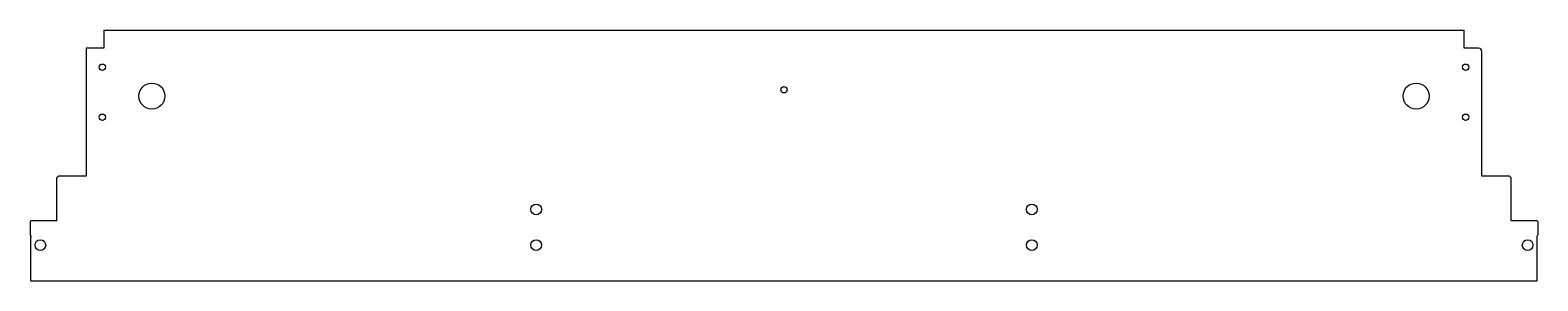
# Model space of a CAD drawing. Header units: millimetres. Extents: x -325 to 604, y 6 to 160.
import ezdxf

# ---------------------------------------------------------------- set-up
doc = ezdxf.new("R2010")
doc.units = ezdxf.units.MM

msp = doc.modelspace()

# ---------------------------------------------------------------- linework, layer by layer
at = {"color": 7, "linetype": 'Continuous', "lineweight": 25}
for p, q in [((-279.3, 160.44), (-279.3, 149.36)), ((-279.3, 160.44), (558.7, 160.44)), ((558.7, 149.36), (558.7, 160.44)), ((-290.1, 149.36), (-290.1, 70.59)), ((-279.3, 149.36), (-290.1, 149.36)), ((567.5, 149.36), (558.7, 149.36)), ((569.5, 70.59), (569.5, 147.36)), ((-308.1, 43.01), (-308.1, 69.68)), ((-290.1, 70.59), (-307.1, 70.59)), ((586.5, 70.59), (569.5, 70.59)), ((587.5, 43.01), (587.5, 69.68)), ((-324.6, 42.53), (-324.6, 34.34)), ((-308.1, 43.01), (-324.1, 43.01)), ((603.5, 43.01), (587.5, 43.01)), ((604, 42.53), (604, 34.34)), ((-324.1, 6.1), (-324.1, 32.9)), ((603.5, 6.1), (603.5, 32.9)), ((-324.1, 6.1), (603.5, 6.1))]:
    msp.add_line(p, q, dxfattribs=at)
for centre, radius in [((-280.1, 137.65), 1.95), ((559.5, 137.65), 1.95), ((-249.6, 119.85), 8), ((139.7, 123.75), 1.95), ((529, 119.85), 8), ((-280.1, 106.85), 1.95), ((559.5, 106.85), 1.95), ((-12.97, 50.08), 3.3), ((292.37, 50.08), 3.3), ((-318.3, 28.1), 3.3), ((-12.97, 28.1), 3.3), ((292.37, 28.1), 3.3), ((597.7, 28.1), 3.3)]:
    msp.add_circle(centre, radius, dxfattribs=at)
msp.add_arc((567.5, 147.36), 2, 0, 90, dxfattribs=at)
for points, knots in [([(-307.1, 70.59), (-307.17, 70.51), (-307.32, 70.37), (-307.56, 70.15), (-307.82, 69.91), (-308.01, 69.76), (-308.1, 69.68)], [0, 0, 0, 0, 0.223904, 0.46512, 0.723782, 1, 1, 1, 1]), ([(587.5, 69.68), (587.32, 69.83), (586.98, 70.12), (586.65, 70.44), (586.5, 70.59)], [0, 0, 0, 0, 0.529378, 1, 1, 1, 1]), ([(-324.1, 43.01), (-324.18, 42.93), (-324.34, 42.77), (-324.51, 42.61), (-324.6, 42.53)], [0, 0, 0, 0, 0.4767977, 1, 1, 1, 1]), ([(604, 42.53), (603.91, 42.61), (603.74, 42.76), (603.58, 42.93), (603.5, 43.01)], [0, 0, 0, 0, 0.502794, 1, 1, 1, 1]), ([(-324.6, 34.34), (-324.52, 34.22), (-324.45, 34.1), (-324.36, 33.93), (-324.33, 33.88), (-324.28, 33.77), (-324.26, 33.72), (-324.15, 33.41), (-324.1, 33.16), (-324.1, 32.9)], [0, 0, 0, 0, 0.25, 0.25, 0.375, 0.375, 0.5, 0.5, 1, 1, 1, 1]), ([(603.5, 32.9), (603.5, 33.03), (603.51, 33.16), (603.55, 33.35), (603.56, 33.41), (603.6, 33.53), (603.62, 33.6), (603.72, 33.87), (603.84, 34.1), (604, 34.34)], [0, 0, 0, 0, 0.25, 0.25, 0.375, 0.375, 0.5, 0.5, 1, 1, 1, 1])]:
    msp.add_open_spline(points, degree=3, knots=knots, dxfattribs=at)

doc.saveas('drawing.dxf')
